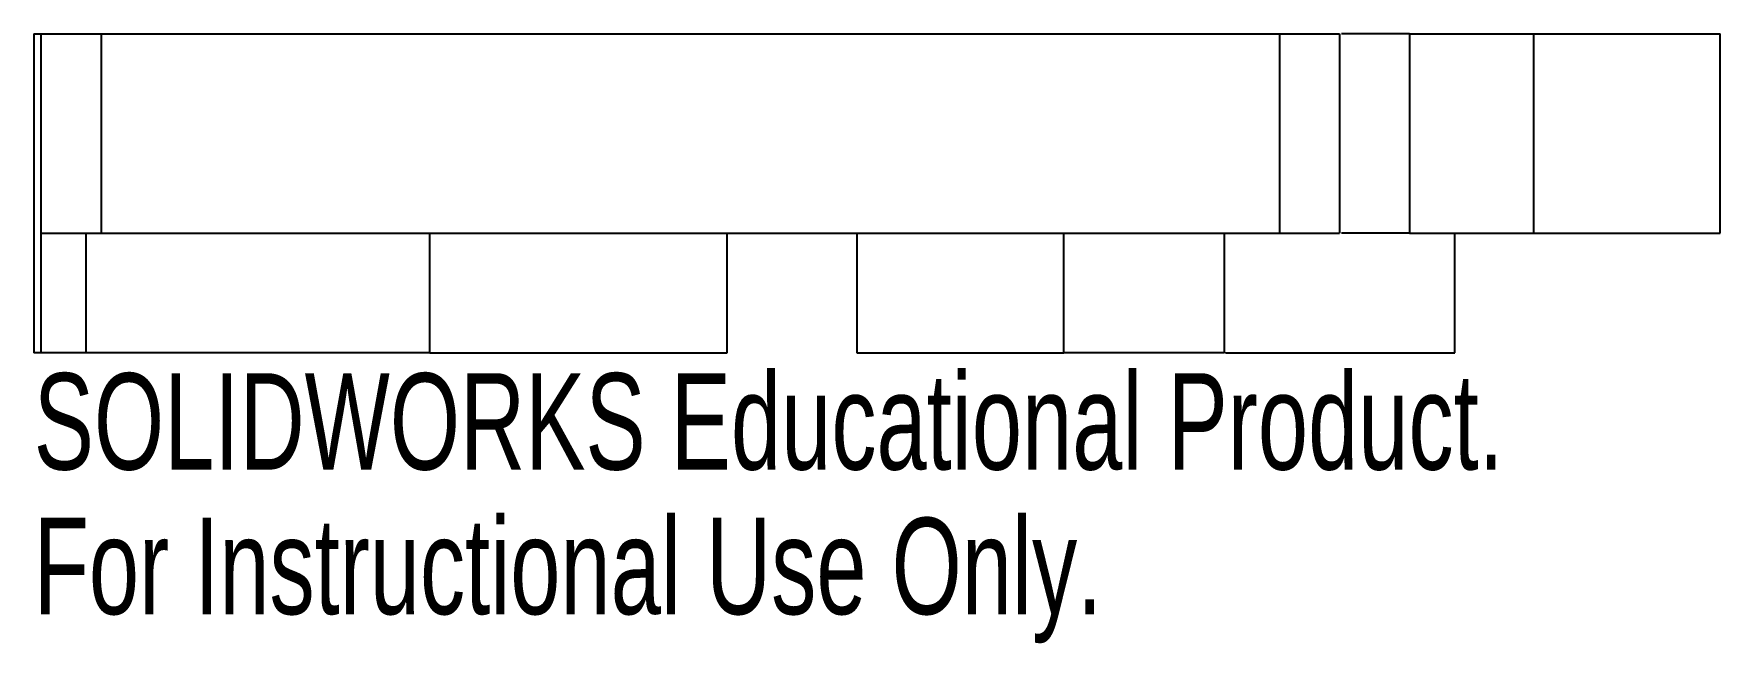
# Model space of a CAD drawing. Header units: millimetres. Extents: x 1942.6 to 2027.1, y -20.6 to 10.
import ezdxf

# ---------------------------------------------------------------- set-up
doc = ezdxf.new("R2010")
doc.units = ezdxf.units.MM
doc.styles.add('SLDTEXTSTYLE0', font='TXT', dxfattribs={"width": 0.7})

msp = doc.modelspace()

# ---------------------------------------------------------------- linework, layer by layer
at = {"color": 7, "linetype": 'Continuous', "lineweight": 25}
for p, q in [((1942.614, 10), (1942.614, -6)), ((1942.614, 10), (2008.07, 10)), ((1942.614, 10), (1942.614, -6)), ((1942.99, -6), (1942.99, 10)), ((1945.99, 10), (1945.99, 0)), ((2005.07, 0), (2005.07, 10)), ((2008.07, 10), (2008.07, 0)), ((2011.569, 10), (2027.148, 10)), ((2011.569, 10), (2011.569, 0)), ((2017.789, 10), (2017.789, 0)), ((2027.148, 0), (2027.148, 10)), ((1942.99, 0), (2008.07, 0)), ((1945.241, -6), (1945.241, 0)), ((1962.467, -6), (1962.467, 0)), ((1977.378, -6), (1977.378, 0)), ((1983.869, 0), (1983.869, -6)), ((1994.24, -6), (1994.24, 0)), ((2002.298, -6), (2002.298, 0)), ((2011.569, 0), (2027.148, 0)), ((2013.848, -6), (2013.848, 0)), ((1942.99, -6), (1942.614, -6)), ((1962.467, -6), (1977.378, -6)), ((2002.298, -6), (1994.24, -6))]:
    msp.add_line(p, q, dxfattribs=at)
for points, knots in [([(2011.569, 10), (2010.986, 10), (2009.849, 10), (2008.717, 10), (2008.166, 10)], [0, 0, 0, 0, 0.51321, 1, 1, 1, 1]), ([(2011.569, 0), (2010.986, 0), (2009.849, 0), (2008.717, 0), (2008.166, 0)], [0, 0, 0, 0, 0.51321, 1, 1, 1, 1]), ([(1945.241, -6), (1945.205, -6), (1943.876, -6), (1943.003, -6), (1942.99, -6)], [0, 0, 0, 0, 0.60138, 1, 1, 1, 1]), ([(1962.467, -6), (1962.222, -6), (1961.17, -6), (1959.359, -6), (1956.937, -6), (1952.737, -6), (1946.047, -6), (1945.637, -6), (1945.241, -6)], [0, 0, 0, 0, 0.114066, 0.211795, 0.282399, 0.395921, 0.665472, 1, 1, 1, 1]), ([(1983.873, -6), (1983.886, -6), (1983.912, -6), (1984.192, -6), (1984.686, -6), (1985.435, -6), (1986.422, -6), (1987.69, -6), (1989.175, -6), (1990.786, -6), (1992.155, -6), (1993.139, -6), (1993.678, -6), (1993.954, -6), (1994.132, -6), (1994.205, -6), (1994.24, -6)], [0, 0, 0, 0, 0.089112, 0.183571, 0.277695, 0.37157, 0.465951, 0.561513, 0.673365, 0.781818, 0.884363, 0.939764, 0.970481, 0.986204, 0.993147, 1, 1, 1, 1]), ([(2002.346, -6), (2002.479, -6), (2003.296, -6), (2004.89, -6), (2007.086, -6), (2009.315, -6), (2011.561, -6), (2013.086, -6), (2013.848, -6)], [0, 0, 0, 0, 0.037363, 0.229677, 0.422131, 0.615003, 0.807781, 1, 1, 1, 1])]:
    msp.add_open_spline(points, degree=3, knots=knots, dxfattribs=at)

# ---------------------------------------------------------------- texts
at = {"color": 7, "linetype": 'Continuous', "char_height": 4.83362, "attachment_point": 1, "style": 'SLDTEXTSTYLE0'}
for s, insert in [('SOLIDWORKS Educational Product.', (1942.614, -7.02)), ('For Instructional Use Only.', (1942.614, -14.27))]:
    msp.add_mtext(s, dxfattribs=dict(at, insert=insert))

doc.saveas('drawing.dxf')
